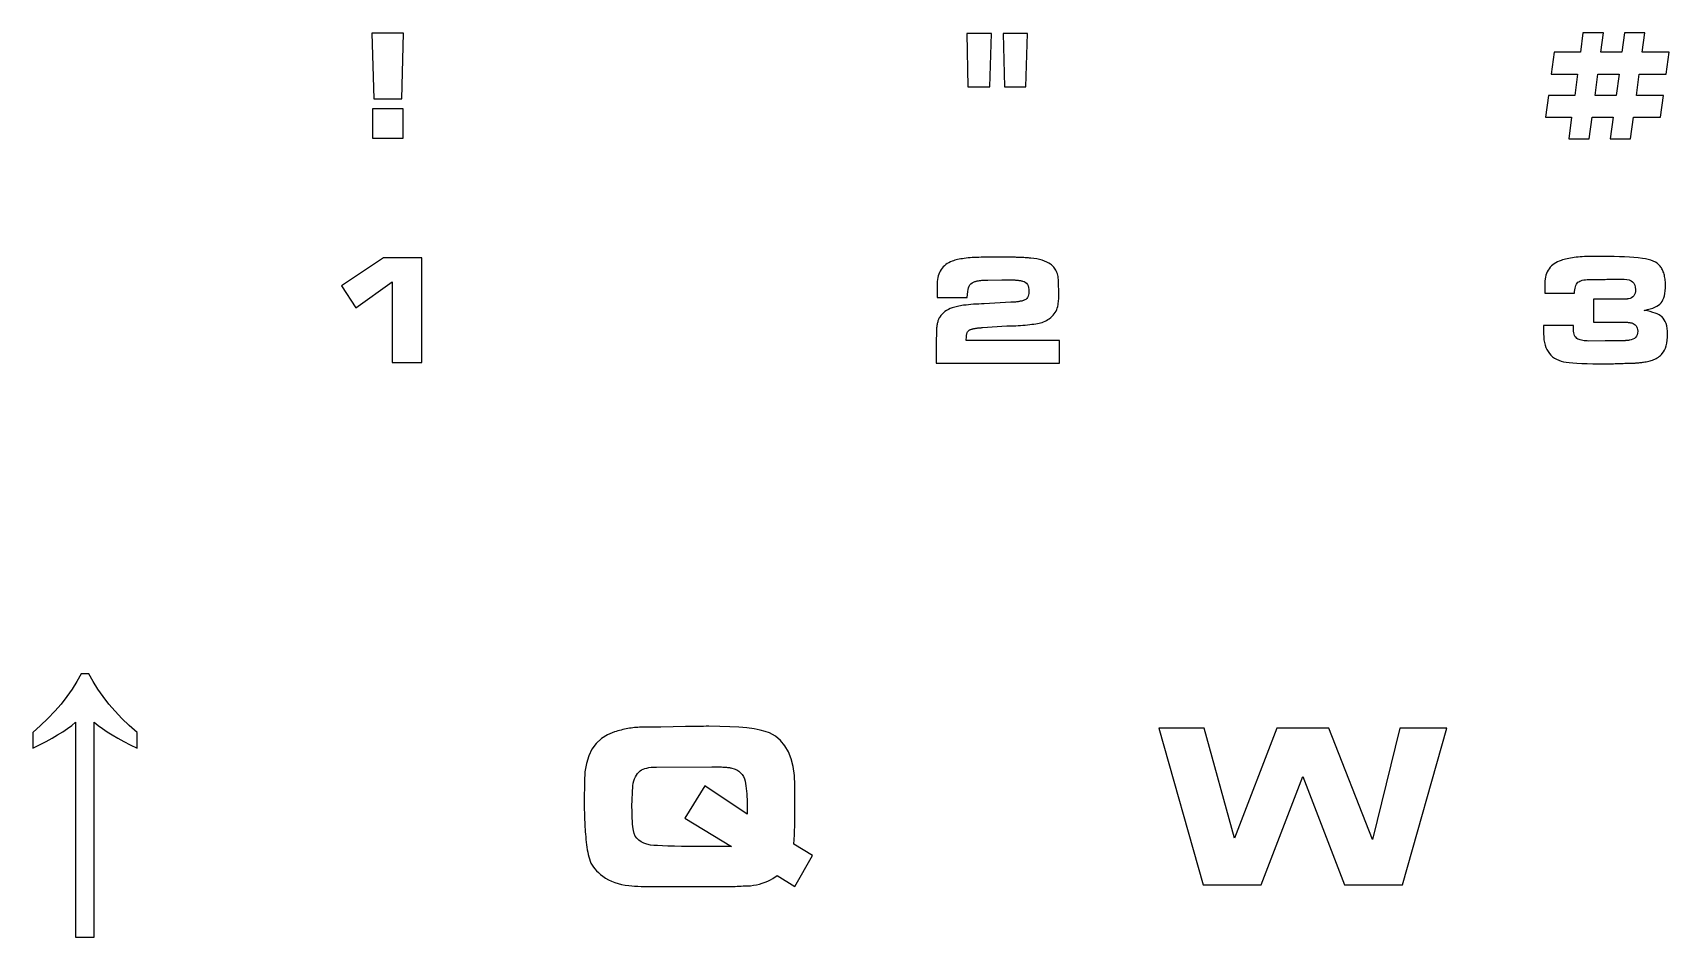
# Model space of a CAD drawing. Header units: metres. Extents: x -11 to 249, y -82 to 6.
# Drawn here: x -11 to 40, y -22.5 to 5.7 of the extents above; entities that cross this region are included whole.
import ezdxf

# ---------------------------------------------------------------- set-up
doc = ezdxf.new("R2010")
doc.units = ezdxf.units.M

msp = doc.modelspace()

# ---------------------------------------------------------------- linework, layer by layer
for p, q in [((-0.4679, 5.67418), (-0.41093, 3.63387)), ((0.51677, 5.67418), (-0.4679, 5.67418)), ((0.45981, 3.63387), (0.51677, 5.67418)), ((18.0804, 5.66762), (18.1157, 4.00874)), ((18.8454, 5.66762), (18.0804, 5.66762)), ((18.7965, 4.00874), (18.8454, 5.66762)), ((19.2088, 5.66762), (19.2522, 4.00874)), ((19.9738, 5.66762), (19.2088, 5.66762)), ((19.9196, 4.00874), (19.9738, 5.66762)), ((37.2903, 5.69167), (37.2144, 5.0824)), ((37.9305, 5.69167), (37.2903, 5.69167)), ((37.8519, 5.0824), (37.9305, 5.69167)), ((38.587, 5.69179), (38.5083, 5.0824)), ((39.219, 5.69164), (38.587, 5.69179)), ((39.1404, 5.0824), (39.219, 5.69164)), ((36.3952, 5.0824), (36.3029, 4.39886)), ((37.2144, 5.0824), (36.3952, 5.0824)), ((38.5083, 5.0824), (37.8519, 5.0824)), ((39.984, 5.0824), (39.1404, 5.0824)), ((39.8918, 4.39886), (39.984, 5.0824)), ((36.3029, 4.39886), (37.1221, 4.39886)), ((37.1221, 4.39886), (37.0353, 3.7384)), ((37.6728, 3.7384), (37.7596, 4.39879)), ((37.7596, 4.39879), (38.4188, 4.39886)), ((38.4188, 4.39886), (38.3293, 3.7384)), ((38.9613, 3.7384), (39.0481, 4.39876)), ((39.0481, 4.39876), (39.8918, 4.39886)), ((-0.41093, 3.63387), (0.45981, 3.63387)), ((18.1157, 4.00874), (18.7965, 4.00874)), ((19.2522, 4.00874), (19.9196, 4.00874)), ((36.2161, 3.7384), (36.1239, 3.05489)), ((37.0353, 3.7384), (36.2161, 3.7384)), ((38.3293, 3.7384), (37.6728, 3.7384)), ((39.805, 3.7384), (38.9613, 3.7384)), ((39.71, 3.05489), (39.805, 3.7384)), ((0.50592, 3.31387), (-0.44894, 3.31387)), ((-0.44894, 3.31387), (-0.44894, 2.40251)), ((0.50592, 2.40251), (0.50592, 3.31387)), ((36.1239, 3.05489), (36.9404, 3.05496)), ((36.9404, 3.05496), (36.8482, 2.38161)), ((37.4884, 2.38161), (37.5806, 3.05484)), ((37.5806, 3.05484), (38.237, 3.05489)), ((38.237, 3.05489), (38.1448, 2.38161)), ((38.7769, 2.38161), (38.8664, 3.05473)), ((38.8664, 3.05473), (39.71, 3.05489)), ((-0.44894, 2.40251), (0.50592, 2.40251)), ((36.8482, 2.38161), (37.4884, 2.38161)), ((38.1448, 2.38161), (38.7769, 2.38161)), ((-0.10486, -1.32582), (-1.4151, -2.19943)), ((1.09142, -1.32582), (-0.10486, -1.32582)), ((1.09142, -4.59749), (1.09142, -1.32582)), ((17.4706, -1.50992), (17.4251, -1.54169)), ((17.5195, -1.48082), (17.4706, -1.50992)), ((17.5719, -1.45441), (17.5195, -1.48082)), ((17.6279, -1.43066), (17.5719, -1.45441)), ((17.6639, -1.41867), (17.6279, -1.43066)), ((17.703, -1.40715), (17.6639, -1.41867)), ((17.745, -1.3961), (17.703, -1.40715)), ((17.7899, -1.38551), (17.745, -1.3961)), ((17.8379, -1.37538), (17.7899, -1.38551)), ((17.8888, -1.36572), (17.8379, -1.37538)), ((17.9427, -1.35654), (17.8888, -1.36572)), ((17.9995, -1.34782), (17.9427, -1.35654)), ((18.0587, -1.33986), (17.9995, -1.34782)), ((18.1199, -1.33296), (18.0587, -1.33986)), ((18.1829, -1.32712), (18.1199, -1.33296)), ((18.2477, -1.32234), (18.1829, -1.32712)), ((18.3144, -1.31863), (18.2477, -1.32234)), ((18.383, -1.31598), (18.3144, -1.31863)), ((18.4535, -1.31439), (18.383, -1.31598)), ((18.5258, -1.31386), (18.4535, -1.31439)), ((18.9869, -1.30618), (18.5258, -1.31386)), ((19.5186, -1.31386), (18.9869, -1.30618)), ((19.5568, -1.31396), (19.5186, -1.31386)), ((19.594, -1.31429), (19.5568, -1.31396)), ((19.6304, -1.31482), (19.594, -1.31429)), ((19.6657, -1.31555), (19.6304, -1.31482)), ((19.7002, -1.31651), (19.6657, -1.31555)), ((19.7337, -1.31769), (19.7002, -1.31651)), ((19.7663, -1.31906), (19.7337, -1.31769)), ((19.798, -1.32066), (19.7663, -1.31906)), ((19.8297, -1.32245), (19.798, -1.32066)), ((19.8623, -1.32446), (19.8297, -1.32245)), ((19.8958, -1.32669), (19.8623, -1.32446)), ((19.9302, -1.32912), (19.8958, -1.32669)), ((19.9656, -1.33176), (19.9302, -1.32912)), ((20.002, -1.33463), (19.9656, -1.33176)), ((20.0392, -1.33769), (20.002, -1.33463)), ((20.0774, -1.34097), (20.0392, -1.33769)), ((20.1731, -1.35167), (20.0774, -1.34097)), ((20.2634, -1.36607), (20.1731, -1.35167)), ((20.3484, -1.38422), (20.2634, -1.36607)), ((20.428, -1.40608), (20.3484, -1.38422)), ((20.5023, -1.43169), (20.428, -1.40608)), ((20.5713, -1.46101), (20.5023, -1.43169)), ((20.6349, -1.49408), (20.5713, -1.46101)), ((20.6932, -1.53085), (20.6349, -1.49408)), ((20.7215, -1.55156), (20.6932, -1.53085)), ((36.3966, -1.51367), (36.3513, -1.54752)), ((36.4455, -1.48297), (36.3966, -1.51367)), ((36.4981, -1.45541), (36.4455, -1.48297)), ((36.5544, -1.43098), (36.4981, -1.45541)), ((36.6143, -1.40971), (36.5544, -1.43098)), ((36.6581, -1.39583), (36.6143, -1.40971)), ((36.7039, -1.38272), (36.6581, -1.39583)), ((36.7518, -1.37036), (36.7039, -1.38272)), ((36.8018, -1.35878), (36.7518, -1.37036)), ((36.8539, -1.34796), (36.8018, -1.35878)), ((36.908, -1.33789), (36.8539, -1.34796)), ((36.9642, -1.3286), (36.908, -1.33789)), ((37.0225, -1.32007), (36.9642, -1.3286)), ((37.0827, -1.31242), (37.0225, -1.32007)), ((37.1443, -1.30579), (37.0827, -1.31242)), ((37.2076, -1.30017), (37.1443, -1.30579)), ((37.2724, -1.29559), (37.2076, -1.30017)), ((37.3388, -1.29202), (37.2724, -1.29559)), ((37.4068, -1.28947), (37.3388, -1.29202)), ((37.4763, -1.28793), (37.4068, -1.28947)), ((37.5475, -1.28743), (37.4763, -1.28793)), ((37.9137, -1.28743), (37.5475, -1.28743)), ((38.0931, -1.28836), (37.9137, -1.28743)), ((38.2654, -1.29115), (38.0931, -1.28836)), ((38.4305, -1.29582), (38.2654, -1.29115)), ((38.5884, -1.30235), (38.4305, -1.29582)), ((38.7391, -1.31075), (38.5884, -1.30235)), ((38.8826, -1.321), (38.7391, -1.31075)), ((39.0188, -1.33311), (38.8826, -1.321)), ((39.1479, -1.34711), (39.0188, -1.33311)), ((39.2432, -1.36041), (39.1479, -1.34711)), ((39.331, -1.37862), (39.2432, -1.36041)), ((39.4114, -1.40176), (39.331, -1.37862)), ((39.4843, -1.42981), (39.4114, -1.40176)), ((39.5497, -1.46278), (39.4843, -1.42981)), ((39.6077, -1.50066), (39.5497, -1.46278)), ((39.6582, -1.54347), (39.6077, -1.50066)), ((17.166, -2.00636), (17.1604, -2.06752)), ((17.1754, -1.94788), (17.166, -2.00636)), ((17.1884, -1.89206), (17.1754, -1.94788)), ((17.2052, -1.83891), (17.1884, -1.89206)), ((17.2257, -1.78844), (17.2052, -1.83891)), ((17.25, -1.74063), (17.2257, -1.78844)), ((17.2779, -1.6955), (17.25, -1.74063)), ((17.3095, -1.65303), (17.2779, -1.6955)), ((17.3446, -1.61325), (17.3095, -1.65303)), ((17.3831, -1.57613), (17.3446, -1.61325)), ((17.4251, -1.54169), (17.3831, -1.57613)), ((18.4492, -2.04248), (18.4715, -2.03926)), ((18.4715, -2.03926), (18.4945, -2.03638)), ((18.4945, -2.03638), (18.5188, -2.03384)), ((18.5188, -2.03384), (18.545, -2.03163)), ((18.545, -2.03163), (18.5729, -2.02977)), ((18.5729, -2.02977), (18.6027, -2.02824)), ((18.6027, -2.02824), (18.6343, -2.02707)), ((18.6343, -2.02707), (18.6677, -2.02621)), ((18.6677, -2.02621), (18.703, -2.02571)), ((18.703, -2.02571), (18.7401, -2.02554)), ((18.7401, -2.02554), (19.1768, -2.0153)), ((19.1768, -2.0153), (19.3938, -2.0153)), ((19.3938, -2.0153), (19.4253, -2.01544)), ((19.4253, -2.01544), (19.4562, -2.0159)), ((19.4562, -2.0159), (19.4864, -2.01663)), ((19.4864, -2.01663), (19.5159, -2.01768)), ((19.5159, -2.01768), (19.5447, -2.01901)), ((19.5447, -2.01901), (19.5728, -2.02065)), ((19.5728, -2.02065), (19.6003, -2.02258)), ((19.6003, -2.02258), (19.6271, -2.02481)), ((19.6271, -2.02481), (19.6532, -2.02734)), ((19.6532, -2.02734), (19.6786, -2.03017)), ((19.6786, -2.03017), (19.7034, -2.03329)), ((19.7034, -2.03329), (19.7274, -2.03671)), ((19.7274, -2.03671), (19.7509, -2.04044)), ((19.7509, -2.04044), (19.7736, -2.04445)), ((20.7483, -1.57436), (20.7215, -1.55156)), ((20.7734, -1.59921), (20.7483, -1.57436)), ((20.7969, -1.62614), (20.7734, -1.59921)), ((20.8188, -1.65517), (20.7969, -1.62614)), ((20.8392, -1.68625), (20.8188, -1.65517)), ((20.8578, -1.71942), (20.8392, -1.68625)), ((20.8749, -1.75465), (20.8578, -1.71942)), ((20.8902, -1.79193), (20.8749, -1.75465)), ((20.9034, -1.83119), (20.8902, -1.79193)), ((20.9146, -1.87244), (20.9034, -1.83119)), ((20.9238, -1.9157), (20.9146, -1.87244)), ((20.9309, -1.96092), (20.9238, -1.9157)), ((20.936, -2.00816), (20.9309, -1.96092)), ((20.939, -2.05739), (20.936, -2.00816)), ((36.1151, -1.98895), (36.109, -2.05257)), ((36.1253, -1.92822), (36.1151, -1.98895)), ((36.1396, -1.87038), (36.1253, -1.92822)), ((36.1579, -1.81543), (36.1396, -1.87038)), ((36.1803, -1.76337), (36.1579, -1.81543)), ((36.2067, -1.71419), (36.1803, -1.76337)), ((36.2372, -1.66791), (36.2067, -1.71419)), ((36.2716, -1.62463), (36.2372, -1.66791)), ((36.3096, -1.5845), (36.2716, -1.62463)), ((36.3513, -1.54752), (36.3096, -1.5845)), ((37.2303, -2.04233), (37.2715, -2.03046)), ((37.2715, -2.03046), (37.3178, -2.02122)), ((37.3178, -2.02122), (37.3693, -2.01462)), ((37.3693, -2.01462), (37.4259, -2.01067)), ((37.4259, -2.01067), (37.4878, -2.00935)), ((37.4878, -2.00935), (37.5064, -2.00926)), ((37.5064, -2.00926), (37.5312, -2.00903)), ((37.5312, -2.00903), (37.562, -2.00862)), ((37.562, -2.00862), (37.599, -2.00807)), ((37.599, -2.00807), (37.642, -2.00735)), ((37.642, -2.00735), (37.7465, -2.00543)), ((37.7465, -2.00543), (37.8707, -2.00302)), ((37.8707, -2.00302), (37.9304, -2.00198)), ((37.9304, -2.00198), (37.987, -2.00111)), ((37.987, -2.00111), (38.0405, -2.00038)), ((38.0405, -2.00038), (38.0908, -1.99983)), ((38.0908, -1.99983), (38.138, -1.99942)), ((38.138, -1.99942), (38.182, -1.99919)), ((38.182, -1.99919), (38.2229, -1.99911)), ((38.2229, -1.99911), (38.5755, -1.99911)), ((38.5755, -1.99911), (38.6588, -2.00407)), ((38.6588, -2.00407), (38.731, -2.01897)), ((38.731, -2.01897), (38.7921, -2.04381)), ((39.7013, -1.59119), (39.6582, -1.54347)), ((39.7204, -1.61635), (39.7013, -1.59119)), ((39.7384, -1.64304), (39.7204, -1.61635)), ((39.7552, -1.67126), (39.7384, -1.64304)), ((39.7708, -1.701), (39.7552, -1.67126)), ((39.7854, -1.73228), (39.7708, -1.701)), ((39.7987, -1.76508), (39.7854, -1.73228)), ((39.8109, -1.79941), (39.7987, -1.76508)), ((39.822, -1.83527), (39.8109, -1.79941)), ((39.8319, -1.8726), (39.822, -1.83527)), ((39.8404, -1.91138), (39.8319, -1.8726)), ((39.8477, -1.95158), (39.8404, -1.91138)), ((39.8536, -1.99324), (39.8477, -1.95158)), ((39.8582, -2.03633), (39.8536, -1.99324)), ((39.8615, -2.08087), (39.8582, -2.03633)), ((-1.4151, -2.19943), (-0.97566, -2.8885)), ((-0.97566, -2.8885), (0.15825, -2.07335)), ((0.15825, -2.07335), (0.15825, -4.59749)), ((17.1586, -2.13133), (17.1559, -2.56805)), ((17.1604, -2.06752), (17.1586, -2.13133)), ((18.089, -2.56805), (18.1107, -2.38091)), ((18.1107, -2.38091), (18.1201, -2.32024)), ((18.1201, -2.32024), (18.1346, -2.26578)), ((18.1346, -2.26578), (18.1543, -2.2175)), ((18.1543, -2.2175), (18.1792, -2.17542)), ((18.1792, -2.17542), (18.2093, -2.13951)), ((18.2093, -2.13951), (18.2445, -2.1098)), ((18.2445, -2.1098), (18.2849, -2.08627)), ((18.2849, -2.08627), (18.3304, -2.06894)), ((18.3304, -2.06894), (18.3484, -2.06367)), ((18.3484, -2.06367), (18.3671, -2.05876)), ((18.3671, -2.05876), (18.3866, -2.05418)), ((18.3866, -2.05418), (18.4067, -2.04994)), ((18.4067, -2.04994), (18.4276, -2.04604)), ((18.4276, -2.04604), (18.4492, -2.04248)), ((19.7736, -2.04445), (19.7956, -2.04877)), ((19.7956, -2.04877), (19.817, -2.05338)), ((19.817, -2.05338), (19.864, -2.06873)), ((19.864, -2.06873), (19.9048, -2.09163)), ((19.9048, -2.09163), (19.9393, -2.12209)), ((19.9393, -2.12209), (19.9675, -2.16011)), ((19.9675, -2.16011), (19.9895, -2.2057)), ((19.9944, -2.53062), (19.9763, -2.56734)), ((19.9895, -2.2057), (20.0052, -2.25887)), ((20.0074, -2.48848), (19.9944, -2.53062)), ((20.0052, -2.25887), (20.0146, -2.31958)), ((20.0151, -2.44089), (20.0074, -2.48848)), ((20.0146, -2.31958), (20.0177, -2.38786)), ((20.0177, -2.38786), (20.0151, -2.44089)), ((20.94, -2.10861), (20.939, -2.05739)), ((20.9509, -2.42598), (20.94, -2.10861)), ((20.9474, -2.57118), (20.9493, -2.52397)), ((20.9493, -2.52397), (20.9505, -2.47557)), ((20.9505, -2.47557), (20.9509, -2.42598)), ((36.107, -2.11906), (36.0989, -2.43431)), ((36.0989, -2.43431), (37.032, -2.43431)), ((36.109, -2.05257), (36.107, -2.11906)), ((37.032, -2.43431), (37.0337, -2.37654)), ((37.0337, -2.37654), (37.0387, -2.32314)), ((37.0387, -2.32314), (37.0469, -2.27405)), ((37.0469, -2.27405), (37.0585, -2.22932)), ((37.0585, -2.22932), (37.0734, -2.18892)), ((37.0734, -2.18892), (37.0916, -2.15286)), ((37.0916, -2.15286), (37.1131, -2.12115)), ((37.1131, -2.12115), (37.1378, -2.09378)), ((37.1378, -2.09378), (37.1635, -2.07399)), ((37.1635, -2.07399), (37.1943, -2.05684)), ((37.1943, -2.05684), (37.2303, -2.04233)), ((38.7921, -2.04381), (38.8421, -2.07857)), ((38.8451, -2.5489), (38.8073, -2.57518)), ((38.8421, -2.07857), (38.8809, -2.12326)), ((38.876, -2.51593), (38.8451, -2.5489)), ((38.9, -2.47624), (38.876, -2.51593)), ((38.8809, -2.12326), (38.9087, -2.17789)), ((38.9172, -2.42986), (38.9, -2.47624)), ((38.9087, -2.17789), (38.9254, -2.24245)), ((38.9275, -2.37675), (38.9172, -2.42986)), ((38.9254, -2.24245), (38.9309, -2.31694)), ((38.9309, -2.31694), (38.9275, -2.37675)), ((39.8111, -2.58041), (39.8302, -2.51393)), ((39.8302, -2.51393), (39.845, -2.44008)), ((39.845, -2.44008), (39.8556, -2.35884)), ((39.8556, -2.35884), (39.862, -2.27025)), ((39.8634, -2.12685), (39.8615, -2.08087)), ((39.862, -2.27025), (39.8641, -2.17427)), ((39.8641, -2.17427), (39.8634, -2.12685)), ((17.1559, -2.56805), (18.089, -2.56805)), ((17.3509, -3.04195), (17.3079, -3.08484)), ((17.398, -3.00304), (17.3509, -3.04195)), ((17.4492, -2.96811), (17.398, -3.00304)), ((17.5046, -2.93715), (17.4492, -2.96811)), ((17.5641, -2.91017), (17.5046, -2.93715)), ((17.6279, -2.88718), (17.5641, -2.91017)), ((17.6648, -2.87592), (17.6279, -2.88718)), ((17.7038, -2.86516), (17.6648, -2.87592)), ((17.7448, -2.8549), (17.7038, -2.86516)), ((17.7879, -2.84517), (17.7448, -2.8549)), ((17.833, -2.83594), (17.7879, -2.84517)), ((17.8802, -2.82721), (17.833, -2.83594)), ((17.9293, -2.819), (17.8802, -2.82721)), ((17.9805, -2.81129), (17.9293, -2.819)), ((18.0553, -2.80113), (17.9805, -2.81129)), ((18.1318, -2.79233), (18.0553, -2.80113)), ((18.2099, -2.78488), (18.1318, -2.79233)), ((18.2898, -2.77878), (18.2099, -2.78488)), ((18.3713, -2.77403), (18.2898, -2.77878)), ((18.4546, -2.77065), (18.3713, -2.77403)), ((18.5395, -2.76862), (18.4546, -2.77065)), ((18.6261, -2.76794), (18.5395, -2.76862)), ((19.4508, -2.71417), (18.6261, -2.76794)), ((19.4828, -2.71394), (19.4508, -2.71417)), ((19.5137, -2.71324), (19.4828, -2.71394)), ((19.5437, -2.71207), (19.5137, -2.71324)), ((19.5725, -2.71043), (19.5437, -2.71207)), ((19.6003, -2.70833), (19.5725, -2.71043)), ((19.627, -2.70576), (19.6003, -2.70833)), ((19.6527, -2.70273), (19.627, -2.70576)), ((19.6773, -2.69922), (19.6527, -2.70273)), ((19.7011, -2.69533), (19.6773, -2.69922)), ((19.7243, -2.69115), (19.7011, -2.69533)), ((19.747, -2.68666), (19.7243, -2.69115)), ((19.7691, -2.68188), (19.747, -2.68666)), ((19.7907, -2.6768), (19.7691, -2.68188)), ((19.8118, -2.67142), (19.7907, -2.6768)), ((19.8323, -2.66576), (19.8118, -2.67142)), ((19.8522, -2.65977), (19.8323, -2.66576)), ((19.891, -2.64482), (19.8522, -2.65977)), ((19.9246, -2.62444), (19.891, -2.64482)), ((19.9531, -2.5986), (19.9246, -2.62444)), ((19.9763, -2.56734), (19.9531, -2.5986)), ((20.8067, -3.08115), (20.8365, -3.03835)), ((20.8365, -3.03835), (20.8624, -2.99324)), ((20.8624, -2.99324), (20.8843, -2.9458)), ((20.8843, -2.9458), (20.9023, -2.89601)), ((20.9023, -2.89601), (20.9164, -2.8439)), ((20.9164, -2.8439), (20.9265, -2.78946)), ((20.9265, -2.78946), (20.9322, -2.74817)), ((20.9322, -2.74817), (20.9371, -2.7057)), ((20.9371, -2.7057), (20.9413, -2.66205)), ((20.9413, -2.66205), (20.9448, -2.6172)), ((20.9448, -2.6172), (20.9474, -2.57118)), ((38.5511, -2.62119), (37.6207, -2.62119)), ((37.6207, -2.62119), (37.6207, -3.33286)), ((38.5792, -2.62097), (38.5511, -2.62119)), ((38.6049, -2.62033), (38.5792, -2.62097)), ((38.6283, -2.61928), (38.6049, -2.62033)), ((38.6495, -2.61778), (38.6283, -2.61928)), ((38.6684, -2.61588), (38.6495, -2.61778)), ((38.6849, -2.61354), (38.6684, -2.61588)), ((38.6992, -2.61078), (38.6849, -2.61354)), ((38.7112, -2.60759), (38.6992, -2.61078)), ((38.7627, -2.59473), (38.7112, -2.60759)), ((38.8073, -2.57518), (38.7627, -2.59473)), ((39.2049, -2.96887), (39.3015, -2.94624)), ((39.3024, -2.98795), (39.2049, -2.96887)), ((39.3015, -2.94624), (39.3892, -2.92174)), ((39.3915, -3.00853), (39.3024, -2.98795)), ((39.3892, -2.92174), (39.468, -2.89539)), ((39.4723, -3.03065), (39.3915, -3.00853)), ((39.468, -2.89539), (39.5379, -2.86716)), ((39.5446, -3.05431), (39.4723, -3.03065)), ((39.5379, -2.86716), (39.5989, -2.83707)), ((39.6086, -3.07948), (39.5446, -3.05431)), ((39.5989, -2.83707), (39.651, -2.80511)), ((39.651, -2.80511), (39.6941, -2.7713)), ((39.6941, -2.7713), (39.7284, -2.73563)), ((39.7284, -2.73563), (39.7602, -2.69127)), ((39.7602, -2.69127), (39.7878, -2.63953)), ((39.7878, -2.63953), (39.8111, -2.58041)), ((17.1351, -3.54871), (17.1331, -3.58679)), ((17.1379, -3.51218), (17.1351, -3.54871)), ((17.1415, -3.47722), (17.1379, -3.51218)), ((17.1459, -3.44383), (17.1415, -3.47722)), ((17.1512, -3.41202), (17.1459, -3.44383)), ((17.1572, -3.38176), (17.1512, -3.41202)), ((17.1641, -3.35286), (17.1572, -3.38176)), ((17.1717, -3.3251), (17.1641, -3.35286)), ((17.1802, -3.29849), (17.1717, -3.3251)), ((17.1894, -3.27303), (17.1802, -3.29849)), ((17.1995, -3.24869), (17.1894, -3.27303)), ((17.2104, -3.22551), (17.1995, -3.24869)), ((17.222, -3.20346), (17.2104, -3.22551)), ((17.2345, -3.18256), (17.222, -3.20346)), ((17.2691, -3.13171), (17.2345, -3.18256)), ((17.3079, -3.08484), (17.2691, -3.13171)), ((18.1711, -3.57729), (18.1875, -3.5688)), ((18.1875, -3.5688), (18.2051, -3.5616)), ((18.2051, -3.5616), (18.2238, -3.55565)), ((18.2238, -3.55565), (18.2436, -3.55096)), ((18.2436, -3.55096), (18.2621, -3.54634)), ((18.2621, -3.54634), (18.2808, -3.54193)), ((18.2808, -3.54193), (18.2999, -3.53773)), ((18.2999, -3.53773), (18.3192, -3.53374)), ((18.3192, -3.53374), (18.3389, -3.52997)), ((18.3389, -3.52997), (18.3588, -3.52641)), ((18.3588, -3.52641), (18.379, -3.52306)), ((18.379, -3.52306), (18.3996, -3.51993)), ((18.3996, -3.51993), (18.4204, -3.51707)), ((18.4204, -3.51707), (18.4414, -3.5146)), ((18.4414, -3.5146), (18.4626, -3.51251)), ((18.4626, -3.51251), (18.484, -3.5108)), ((18.484, -3.5108), (18.5057, -3.50948)), ((18.5057, -3.50948), (18.5275, -3.50853)), ((18.5275, -3.50853), (18.5496, -3.50795)), ((18.5496, -3.50795), (18.5719, -3.50777)), ((18.5719, -3.50777), (19.3287, -3.45399)), ((19.3287, -3.45399), (19.3958, -3.45355)), ((19.3958, -3.45355), (19.4641, -3.45222)), ((19.4641, -3.45222), (19.5338, -3.45)), ((19.5338, -3.45), (19.6047, -3.44688)), ((19.6047, -3.44688), (19.6769, -3.44287)), ((19.6769, -3.44287), (19.7503, -3.43799)), ((19.7503, -3.43799), (19.825, -3.43219)), ((19.825, -3.43219), (19.901, -3.42552)), ((19.901, -3.42552), (19.9755, -3.41821)), ((19.9755, -3.41821), (20.0457, -3.41052)), ((20.0457, -3.41052), (20.1115, -3.40245)), ((20.1115, -3.40245), (20.173, -3.394)), ((20.173, -3.394), (20.2302, -3.38516)), ((20.2302, -3.38516), (20.2831, -3.37595)), ((20.2831, -3.37595), (20.3316, -3.36635)), ((20.3316, -3.36635), (20.3758, -3.35637)), ((20.3758, -3.35637), (20.4253, -3.34261)), ((20.4253, -3.34261), (20.4735, -3.32576)), ((20.4735, -3.32576), (20.5204, -3.30582)), ((20.5204, -3.30582), (20.566, -3.28278)), ((20.566, -3.28278), (20.6103, -3.25665)), ((20.6103, -3.25665), (20.6532, -3.22743)), ((20.6532, -3.22743), (20.6949, -3.19513)), ((20.6949, -3.19513), (20.7352, -3.15973)), ((20.7352, -3.15973), (20.7729, -3.1216)), ((20.7729, -3.1216), (20.8067, -3.08115)), ((36.0636, -3.44293), (36.0663, -3.70381)), ((36.9968, -3.44293), (36.0636, -3.44293)), ((36.9995, -3.56801), (36.9968, -3.44293)), ((37.0016, -3.62201), (36.9995, -3.56801)), ((37.6207, -3.33286), (38.4914, -3.33286)), ((38.4914, -3.33286), (38.5175, -3.33298)), ((38.5175, -3.33298), (38.543, -3.33336)), ((38.543, -3.33336), (38.5677, -3.334)), ((38.5677, -3.334), (38.5918, -3.3349)), ((38.5918, -3.3349), (38.6152, -3.33604)), ((38.6152, -3.33604), (38.6379, -3.33745)), ((38.6379, -3.33745), (38.66, -3.3391)), ((38.66, -3.3391), (38.6813, -3.34102)), ((38.6813, -3.34102), (38.7018, -3.34308)), ((38.7018, -3.34308), (38.721, -3.34525)), ((38.721, -3.34525), (38.7391, -3.34749)), ((38.7391, -3.34749), (38.7559, -3.34982)), ((38.7559, -3.34982), (38.7716, -3.35223)), ((38.7716, -3.35223), (38.7861, -3.35475)), ((38.7861, -3.35475), (38.7994, -3.35733)), ((38.7994, -3.35733), (38.8116, -3.36002)), ((38.8116, -3.36002), (38.8554, -3.37653)), ((38.8554, -3.37653), (38.8934, -3.39752)), ((38.8934, -3.39752), (38.9256, -3.42302)), ((38.9256, -3.42302), (38.9519, -3.45302)), ((38.9519, -3.45302), (38.9724, -3.48752)), ((38.9724, -3.48752), (38.987, -3.5265)), ((38.987, -3.5265), (38.9958, -3.56999)), ((38.9958, -3.56999), (38.9987, -3.61797)), ((39.6642, -3.10619), (39.6086, -3.07948)), ((39.7113, -3.13441), (39.6642, -3.10619)), ((39.7501, -3.16417), (39.7113, -3.13441)), ((39.7927, -3.2088), (39.7501, -3.16417)), ((39.8296, -3.25995), (39.7927, -3.2088)), ((39.8609, -3.31763), (39.8296, -3.25995)), ((39.8864, -3.38184), (39.8609, -3.31763)), ((39.9063, -3.45258), (39.8864, -3.38184)), ((39.9205, -3.52985), (39.9063, -3.45258)), ((39.929, -3.61365), (39.9205, -3.52985)), ((17.1261, -4.01831), (17.126, -4.03357)), ((17.126, -4.03357), (17.126, -4.61624)), ((17.1262, -4.00104), (17.1261, -4.01831)), ((17.1264, -3.98172), (17.1262, -4.00104)), ((17.1267, -3.96039), (17.1264, -3.98172)), ((17.1275, -3.91159), (17.1267, -3.96039)), ((17.1294, -3.82509), (17.1275, -3.91159)), ((17.1304, -3.77121), (17.1294, -3.82509)), ((17.1308, -3.74695), (17.1304, -3.77121)), ((17.1311, -3.72447), (17.1308, -3.74695)), ((17.1313, -3.70377), (17.1311, -3.72447)), ((17.1314, -3.68483), (17.1313, -3.70377)), ((17.1315, -3.66768), (17.1314, -3.68483)), ((17.1319, -3.62645), (17.1315, -3.66768)), ((17.1331, -3.58679), (17.1319, -3.62645)), ((18.0592, -3.90456), (18.07, -3.7804)), ((20.9725, -3.90456), (18.0592, -3.90456)), ((18.07, -3.7804), (18.0707, -3.7561)), ((18.0707, -3.7561), (18.0729, -3.73317)), ((18.0729, -3.73317), (18.0765, -3.71156)), ((18.0765, -3.71156), (18.0815, -3.69133)), ((18.0815, -3.69133), (18.088, -3.67242)), ((18.088, -3.67242), (18.0959, -3.65488)), ((18.0959, -3.65488), (18.1053, -3.63869)), ((18.1053, -3.63869), (18.1161, -3.62384)), ((18.1161, -3.62384), (18.1282, -3.61031)), ((18.1282, -3.61031), (18.1414, -3.59804)), ((18.1414, -3.59804), (18.1557, -3.58702)), ((18.1557, -3.58702), (18.1711, -3.57729)), ((20.9725, -4.61624), (20.9725, -3.90456)), ((36.0663, -3.70381), (36.0692, -3.79836)), ((36.0692, -3.79836), (36.0776, -3.88766)), ((36.0776, -3.88766), (36.0917, -3.97176)), ((36.0917, -3.97176), (36.1114, -4.05063)), ((36.1114, -4.05063), (36.1368, -4.12428)), ((37.0081, -3.67116), (37.0016, -3.62201)), ((37.019, -3.71547), (37.0081, -3.67116)), ((37.0341, -3.75494), (37.019, -3.71547)), ((37.0535, -3.78957), (37.0341, -3.75494)), ((37.0773, -3.81935), (37.0535, -3.78957)), ((37.1054, -3.84428), (37.0773, -3.81935)), ((37.1378, -3.86438), (37.1054, -3.84428)), ((37.171, -3.8784), (37.1378, -3.86438)), ((37.2068, -3.89055), (37.171, -3.8784)), ((37.2453, -3.90083), (37.2068, -3.89055)), ((37.2864, -3.90926), (37.2453, -3.90083)), ((37.3301, -3.9158), (37.2864, -3.90926)), ((37.3764, -3.92047), (37.3301, -3.9158)), ((37.4253, -3.92328), (37.3764, -3.92047)), ((37.4769, -3.92421), (37.4253, -3.92328)), ((37.9896, -3.91397), (37.4769, -3.92421)), ((38.5782, -3.91397), (37.9896, -3.91397)), ((38.5916, -3.91393), (38.5782, -3.91397)), ((38.6044, -3.9138), (38.5916, -3.91393)), ((38.6168, -3.91359), (38.6044, -3.9138)), ((38.6288, -3.9133), (38.6168, -3.91359)), ((38.6402, -3.9129), (38.6288, -3.9133)), ((38.6512, -3.91245), (38.6402, -3.9129)), ((38.6618, -3.9119), (38.6512, -3.91245)), ((38.6718, -3.91125), (38.6618, -3.9119)), ((38.6815, -3.91049), (38.6718, -3.91125)), ((38.6907, -3.90956), (38.6815, -3.91049)), ((38.6996, -3.90845), (38.6907, -3.90956)), ((38.7081, -3.90718), (38.6996, -3.90845)), ((38.7162, -3.90575), (38.7081, -3.90718)), ((38.724, -3.90413), (38.7162, -3.90575)), ((38.7313, -3.90236), (38.724, -3.90413)), ((38.7383, -3.90041), (38.7313, -3.90236)), ((38.7993, -3.88768), (38.7383, -3.90041)), ((38.8522, -3.8685), (38.7993, -3.88768)), ((38.897, -3.84286), (38.8522, -3.8685)), ((38.9336, -3.81078), (38.897, -3.84286)), ((38.9621, -3.77225), (38.9336, -3.81078)), ((38.9824, -3.72728), (38.9621, -3.77225)), ((38.9946, -3.67584), (38.9824, -3.72728)), ((38.9987, -3.61797), (38.9946, -3.67584)), ((39.8672, -4.14328), (39.8905, -4.07085)), ((39.8905, -4.07085), (39.9086, -3.99071)), ((39.9086, -3.99071), (39.9215, -3.90285)), ((39.9215, -3.90285), (39.9293, -3.80727)), ((39.9319, -3.70398), (39.929, -3.61365)), ((39.9293, -3.80727), (39.9319, -3.70398)), ((36.1368, -4.12428), (36.1678, -4.1927)), ((36.1678, -4.1927), (36.2045, -4.25591)), ((36.2045, -4.25591), (36.2467, -4.31389)), ((36.2467, -4.31389), (36.2943, -4.36658)), ((36.2943, -4.36658), (36.347, -4.41391)), ((36.347, -4.41391), (36.4047, -4.4559)), ((36.4047, -4.4559), (36.4675, -4.49254)), ((36.4675, -4.49254), (36.5353, -4.52383)), ((36.5353, -4.52383), (36.6081, -4.54977)), ((36.6081, -4.54977), (36.686, -4.57037)), ((36.686, -4.57037), (36.7689, -4.58562)), ((36.7689, -4.58562), (36.8633, -4.5974)), ((39.1091, -4.59351), (39.1323, -4.59091)), ((39.1323, -4.59091), (39.1552, -4.58826)), ((39.1552, -4.58826), (39.1777, -4.58557)), ((39.1777, -4.58557), (39.2202, -4.57895)), ((39.2202, -4.57895), (39.262, -4.57126)), ((39.262, -4.57126), (39.3033, -4.5625)), ((39.3033, -4.5625), (39.3439, -4.55269)), ((39.3439, -4.55269), (39.3839, -4.54182)), ((39.3839, -4.54182), (39.4234, -4.52989)), ((39.4234, -4.52989), (39.4623, -4.51691)), ((39.4623, -4.51691), (39.5005, -4.50285)), ((39.5005, -4.50285), (39.5379, -4.48715)), ((39.5379, -4.48715), (39.5741, -4.46919)), ((39.5741, -4.46919), (39.6091, -4.44901)), ((39.6091, -4.44901), (39.643, -4.42656)), ((39.643, -4.42656), (39.6756, -4.40186)), ((39.6756, -4.40186), (39.7071, -4.37492)), ((39.7071, -4.37492), (39.7373, -4.34573)), ((39.7373, -4.34573), (39.7664, -4.31429)), ((39.7664, -4.31429), (39.8052, -4.265)), ((39.8052, -4.265), (39.8388, -4.20801)), ((39.8388, -4.20801), (39.8672, -4.14328)), ((0.15825, -4.59749), (1.09142, -4.59749)), ((17.126, -4.61624), (20.9725, -4.61624)), ((36.8633, -4.5974), (36.9757, -4.6076)), ((36.9757, -4.6076), (37.1061, -4.61626)), ((37.1061, -4.61626), (37.2545, -4.62332)), ((37.2545, -4.62332), (37.4208, -4.62881)), ((37.4208, -4.62881), (37.6051, -4.63275)), ((37.6051, -4.63275), (37.8074, -4.6351)), ((37.8074, -4.6351), (38.0276, -4.63589)), ((38.0276, -4.63589), (38.0623, -4.63573)), ((38.0623, -4.63573), (38.1012, -4.63525)), ((38.1012, -4.63525), (38.1443, -4.63445)), ((38.1443, -4.63445), (38.1917, -4.63333)), ((38.1917, -4.63333), (38.2433, -4.6319)), ((38.2433, -4.6319), (38.2992, -4.63013)), ((38.2992, -4.63013), (38.3593, -4.62805)), ((38.3593, -4.62805), (38.4878, -4.62325)), ((38.4878, -4.62325), (38.5474, -4.62117)), ((38.5474, -4.62117), (38.6024, -4.61942)), ((38.6024, -4.61942), (38.6528, -4.61797)), ((38.6528, -4.61797), (38.6987, -4.61685)), ((38.6987, -4.61685), (38.74, -4.61606)), ((38.74, -4.61606), (38.7767, -4.61557)), ((38.7767, -4.61557), (38.8088, -4.61542)), ((38.8088, -4.61542), (38.8288, -4.61526)), ((38.8288, -4.61526), (38.8495, -4.61482)), ((38.8495, -4.61482), (38.8709, -4.61407)), ((38.8709, -4.61407), (38.8929, -4.61304)), ((38.8929, -4.61304), (38.9156, -4.61169)), ((38.9156, -4.61169), (38.939, -4.61006)), ((38.939, -4.61006), (38.9631, -4.60812)), ((38.9631, -4.60812), (38.9879, -4.6059)), ((38.9879, -4.6059), (39.0128, -4.6035)), ((39.0128, -4.6035), (39.0374, -4.60107)), ((39.0374, -4.60107), (39.0616, -4.59859)), ((39.0616, -4.59859), (39.0855, -4.59607)), ((39.0855, -4.59607), (39.1091, -4.59351)), ((-9.82068, -14.7823), (-9.9847, -15.0162)), ((-9.67276, -14.5449), (-9.82068, -14.7823)), ((-9.54095, -14.3042), (-9.67276, -14.5449)), ((-9.29678, -14.3042), (-9.54095, -14.3042)), ((-9.16498, -14.5449), (-9.29678, -14.3042)), ((-9.01706, -14.7823), (-9.16498, -14.5449)), ((-8.85304, -15.0162), (-9.01706, -14.7823)), ((-10.1648, -15.2468), (-10.361, -15.4739)), ((-9.9847, -15.0162), (-10.1648, -15.2468)), ((-8.67293, -15.2468), (-8.85304, -15.0162)), ((-8.4767, -15.4739), (-8.67293, -15.2468)), ((-10.5734, -15.6977), (-10.8018, -15.9181)), ((-10.361, -15.4739), (-10.5734, -15.6977)), ((-9.83072, -15.9135), (-9.71046, -15.8164)), ((-9.71046, -15.8164), (-9.71046, -22.5231)), ((-9.12727, -22.5231), (-9.12727, -15.8164)), ((-9.12727, -15.8164), (-9.00702, -15.9135)), ((-8.26436, -15.6977), (-8.4767, -15.4739)), ((-8.03592, -15.9181), (-8.26436, -15.6977)), ((-10.8018, -15.9181), (-11.0464, -16.1351)), ((-11.0464, -16.1351), (-11.0464, -16.6234)), ((-10.6323, -16.4153), (-10.4453, -16.3128)), ((-10.4453, -16.3128), (-10.2716, -16.2114)), ((-10.2716, -16.2114), (-10.1113, -16.111)), ((-10.1113, -16.111), (-9.96432, -16.0118)), ((-9.96432, -16.0118), (-9.83072, -15.9135)), ((-9.00702, -15.9135), (-8.87341, -16.0118)), ((-8.87341, -16.0118), (-8.72646, -16.111)), ((-8.72646, -16.111), (-8.56615, -16.2114)), ((-8.56615, -16.2114), (-8.39249, -16.3128)), ((-8.39249, -16.3128), (-8.20547, -16.4153)), ((-7.79138, -16.1351), (-8.03592, -15.9181)), ((-7.79138, -16.6234), (-7.79138, -16.1351)), ((6.68469, -16.326), (6.52383, -16.475)), ((6.87479, -16.2065), (6.68469, -16.326)), ((7.09413, -16.1163), (6.87479, -16.2065)), ((7.14693, -16.1004), (7.09413, -16.1163)), ((7.19954, -16.0854), (7.14693, -16.1004)), ((7.25195, -16.0711), (7.19954, -16.0854)), ((7.30418, -16.0577), (7.25195, -16.0711)), ((7.35622, -16.0452), (7.30418, -16.0577)), ((7.40807, -16.0334), (7.35622, -16.0452)), ((7.45972, -16.0225), (7.40807, -16.0334)), ((7.5112, -16.0124), (7.45972, -16.0225)), ((7.56273, -16.0033), (7.5112, -16.0124)), ((7.61458, -15.9955), (7.56273, -16.0033)), ((7.66675, -15.9888), (7.61458, -15.9955)), ((7.71922, -15.9833), (7.66675, -15.9888)), ((7.77203, -15.9791), (7.71922, -15.9833)), ((7.82515, -15.9761), (7.77203, -15.9791)), ((7.87859, -15.9743), (7.82515, -15.9761)), ((7.93233, -15.9736), (7.87859, -15.9743)), ((7.9935, -15.9735), (7.93233, -15.9736)), ((8.05899, -15.9732), (7.9935, -15.9735)), ((8.12881, -15.9726), (8.05899, -15.9732)), ((8.20294, -15.9717), (8.12881, -15.9726)), ((8.2814, -15.9706), (8.20294, -15.9717)), ((8.36418, -15.9693), (8.2814, -15.9706)), ((8.45129, -15.9678), (8.36418, -15.9693)), ((8.54271, -15.966), (8.45129, -15.9678)), ((8.92213, -15.9583), (8.54271, -15.966)), ((9.31174, -15.9506), (8.92213, -15.9583)), ((9.40939, -15.9488), (9.31174, -15.9506)), ((9.50499, -15.9473), (9.40939, -15.9488)), ((9.59859, -15.9459), (9.50499, -15.9473)), ((9.69014, -15.9449), (9.59859, -15.9459)), ((9.77966, -15.944), (9.69014, -15.9449)), ((9.86716, -15.9434), (9.77966, -15.944)), ((9.95261, -15.9431), (9.86716, -15.9434)), ((10.036, -15.9429), (9.95261, -15.9431)), ((10.378, -15.9462), (10.036, -15.9429)), ((10.6899, -15.9559), (10.378, -15.9462)), ((10.9716, -15.9722), (10.6899, -15.9559)), ((11.2232, -15.9949), (10.9716, -15.9722)), ((11.4446, -16.0242), (11.2232, -15.9949)), ((11.6359, -16.0599), (11.4446, -16.0242)), ((11.7971, -16.1021), (11.6359, -16.0599)), ((11.9281, -16.1509), (11.7971, -16.1021)), ((12.1131, -16.2547), (11.9281, -16.1509)), ((12.2735, -16.3869), (12.1131, -16.2547)), ((24.0716, -15.9986), (25.4551, -20.8869)), ((25.4795, -15.9986), (24.0716, -15.9986)), ((26.4316, -19.4315), (25.4795, -15.9986)), ((27.75, -15.9986), (26.4316, -19.4315)), ((29.3735, -15.9986), (27.75, -15.9986)), ((30.7285, -19.4699), (29.3735, -15.9986)), ((31.5871, -15.9986), (30.7285, -19.4699)), ((33.0519, -15.9986), (31.5871, -15.9986)), ((31.6684, -20.8869), (33.0519, -15.9986)), ((-11.0464, -16.6234), (-10.8326, -16.5188)), ((-10.8326, -16.5188), (-10.6323, -16.4153)), ((-8.20547, -16.4153), (-8.0051, -16.5188)), ((-8.0051, -16.5188), (-7.79138, -16.6234)), ((6.39223, -16.6534), (6.28986, -16.8612)), ((6.52383, -16.475), (6.39223, -16.6534)), ((12.4091, -16.5473), (12.2735, -16.3869)), ((12.5202, -16.736), (12.4091, -16.5473)), ((12.6065, -16.9529), (12.5202, -16.736)), ((6.21675, -17.0984), (6.17288, -17.3651)), ((6.28986, -16.8612), (6.21675, -17.0984)), ((7.85602, -17.3719), (7.89975, -17.3325)), ((7.89975, -17.3325), (7.94064, -17.3047)), ((7.94064, -17.3047), (7.98802, -17.2806)), ((7.98802, -17.2806), (8.04189, -17.2603)), ((8.04189, -17.2603), (8.10222, -17.2436)), ((8.10222, -17.2436), (8.16905, -17.2306)), ((8.16905, -17.2306), (8.24236, -17.2214)), ((8.24236, -17.2214), (8.32216, -17.2158)), ((8.32216, -17.2158), (8.40843, -17.214)), ((8.40843, -17.214), (10.1255, -17.2025)), ((10.1255, -17.2025), (10.1841, -17.2026)), ((10.1841, -17.2026), (10.24, -17.2032)), ((10.24, -17.2032), (10.293, -17.2042)), ((10.293, -17.2042), (10.3432, -17.2055)), ((10.3432, -17.2055), (10.3907, -17.2072)), ((10.3907, -17.2072), (10.4353, -17.2093)), ((10.4353, -17.2093), (10.4771, -17.2118)), ((10.4771, -17.2118), (10.5162, -17.2147)), ((10.5162, -17.2147), (10.5527, -17.2178)), ((10.5527, -17.2178), (10.5871, -17.221)), ((10.5871, -17.221), (10.6193, -17.2244)), ((10.6193, -17.2244), (10.6494, -17.2279)), ((10.6494, -17.2279), (10.6773, -17.2315)), ((10.6773, -17.2315), (10.7031, -17.2353)), ((10.7031, -17.2353), (10.7267, -17.2391)), ((10.7267, -17.2391), (10.7481, -17.2431)), ((10.7481, -17.2431), (10.8303, -17.2682)), ((10.8303, -17.2682), (10.904, -17.3009)), ((10.904, -17.3009), (10.9692, -17.341)), ((10.9692, -17.341), (11.0258, -17.3886)), ((12.6682, -17.1982), (12.6065, -16.9529)), ((12.7052, -17.4718), (12.6682, -17.1982)), ((6.15825, -17.6612), (6.1501, -18.2849)), ((6.17288, -17.3651), (6.15825, -17.6612)), ((7.63936, -18.4483), (7.66377, -17.7943)), ((7.66377, -17.7943), (7.67903, -17.7183)), ((7.67903, -17.7183), (7.69836, -17.6475)), ((7.69836, -17.6475), (7.72177, -17.5819)), ((7.72177, -17.5819), (7.74922, -17.5215)), ((7.74922, -17.5215), (7.78076, -17.4664)), ((7.78076, -17.4664), (7.81636, -17.4165)), ((7.81636, -17.4165), (7.85602, -17.3719)), ((9.91394, -17.7977), (9.28731, -18.8037)), ((11.2323, -18.6877), (9.91394, -17.7977)), ((11.0258, -17.3886), (11.0739, -17.4437)), ((11.0739, -17.4437), (11.1136, -17.5063)), ((11.1136, -17.5063), (11.1446, -17.5765)), ((11.1446, -17.5765), (11.1672, -17.6541)), ((11.1672, -17.6541), (11.1815, -17.726)), ((11.1815, -17.726), (11.1939, -17.8014)), ((11.1939, -17.8014), (11.2044, -17.8802)), ((12.7175, -17.7736), (12.7052, -17.4718)), ((12.7134, -18.9315), (12.7175, -17.7736)), ((27.2617, -20.8869), (28.5597, -17.5077)), ((28.5597, -17.5077), (29.8618, -20.8869)), ((6.1501, -18.2849), (6.15031, -18.3735)), ((11.2044, -17.8802), (11.213, -17.9624)), ((11.213, -17.9624), (11.2197, -18.048)), ((11.2197, -18.048), (11.2244, -18.1371)), ((11.2244, -18.1371), (11.2273, -18.2296)), ((11.2273, -18.2296), (11.2282, -18.3256)), ((11.2282, -18.3256), (11.2323, -18.6877)), ((6.15031, -18.3735), (6.15099, -18.4599)), ((6.15099, -18.4599), (6.1521, -18.5442)), ((6.1521, -18.5442), (6.15366, -18.6263)), ((6.15366, -18.6263), (6.15565, -18.7062)), ((6.15565, -18.7062), (6.1581, -18.784)), ((6.1581, -18.784), (6.16098, -18.8596)), ((6.16098, -18.8596), (6.16431, -18.933)), ((7.64006, -18.5771), (7.63936, -18.4483)), ((7.64215, -18.6958), (7.64006, -18.5771)), ((7.64565, -18.8044), (7.64215, -18.6958)), ((7.65054, -18.903), (7.64565, -18.8044)), ((9.28731, -18.8037), (10.74, -19.6908)), ((6.16431, -18.933), (6.16817, -19.006)), ((6.16817, -19.006), (6.17259, -19.0804)), ((6.17259, -19.0804), (6.17758, -19.1561)), ((6.17758, -19.1561), (6.18315, -19.2331)), ((6.18315, -19.2331), (6.18929, -19.3115)), ((6.18929, -19.3115), (6.196, -19.3912)), ((6.196, -19.3912), (6.20326, -19.4722)), ((7.65685, -18.9914), (7.65054, -18.903)), ((7.66454, -19.0698), (7.65685, -18.9914)), ((7.67363, -19.138), (7.66454, -19.0698)), ((7.68411, -19.1962), (7.67363, -19.138)), ((7.70668, -19.2855), (7.68411, -19.1962)), ((7.74184, -19.3653), (7.70668, -19.2855)), ((7.78958, -19.4357), (7.74184, -19.3653)), ((12.6849, -19.6206), (12.7093, -19.3311)), ((12.7093, -19.3311), (12.7134, -18.9315)), ((6.20326, -19.4722), (6.21112, -19.5546)), ((6.21112, -19.5546), (6.22015, -19.6366)), ((6.22015, -19.6366), (6.23096, -19.7163)), ((6.23096, -19.7163), (6.24356, -19.7937)), ((6.24356, -19.7937), (6.25793, -19.869)), ((6.25793, -19.869), (6.27408, -19.942)), ((7.84993, -19.4966), (7.78958, -19.4357)), ((7.92285, -19.5481), (7.84993, -19.4966)), ((8.00836, -19.5901), (7.92285, -19.5481)), ((8.10646, -19.6227), (8.00836, -19.5901)), ((8.21715, -19.6458), (8.10646, -19.6227)), ((8.31609, -19.6563), (8.21715, -19.6458)), ((8.43994, -19.6655), (8.31609, -19.6563)), ((8.58871, -19.6732), (8.43994, -19.6655)), ((8.76242, -19.6795), (8.58871, -19.6732)), ((8.96104, -19.6844), (8.76242, -19.6795)), ((9.18457, -19.6879), (8.96104, -19.6844)), ((9.43303, -19.69), (9.18457, -19.6879)), ((9.70641, -19.6908), (9.43303, -19.69)), ((10.74, -19.6908), (9.70641, -19.6908)), ((13.2709, -19.9712), (12.6849, -19.6206)), ((6.27408, -19.942), (6.29201, -20.0128)), ((6.29201, -20.0128), (6.31172, -20.0814)), ((6.31172, -20.0814), (6.33322, -20.1477)), ((6.33322, -20.1477), (6.36079, -20.2103)), ((6.36079, -20.2103), (6.39474, -20.2718)), ((6.39474, -20.2718), (6.43504, -20.3321)), ((6.43504, -20.3321), (6.48172, -20.3913)), ((6.48172, -20.3913), (6.53474, -20.4493)), ((12.7175, -20.9426), (13.2709, -19.9712)), ((6.53474, -20.4493), (6.59413, -20.5062)), ((6.59413, -20.5062), (6.65987, -20.5619)), ((6.65987, -20.5619), (6.73198, -20.6165)), ((6.73198, -20.6165), (6.81679, -20.6746)), ((6.81679, -20.6746), (6.90643, -20.7265)), ((6.90643, -20.7265), (7.0009, -20.7724)), ((7.0009, -20.7724), (7.1002, -20.8121)), ((7.1002, -20.8121), (7.20435, -20.8458)), ((7.20435, -20.8458), (7.31332, -20.8733)), ((7.31332, -20.8733), (7.42712, -20.8947)), ((7.42712, -20.8947), (7.54576, -20.91)), ((7.54576, -20.91), (7.62987, -20.9176)), ((7.62987, -20.9176), (7.7215, -20.9242)), ((11.0457, -20.9246), (11.1037, -20.9217)), ((11.1037, -20.9217), (11.1559, -20.9192)), ((11.1559, -20.9192), (11.2022, -20.9171)), ((11.2022, -20.9171), (11.2428, -20.9155)), ((11.2428, -20.9155), (11.2777, -20.9144)), ((11.2777, -20.9144), (11.3067, -20.9137)), ((11.3067, -20.9137), (11.3299, -20.9135)), ((11.3299, -20.9135), (11.4273, -20.9019)), ((11.4273, -20.9019), (11.5219, -20.8856)), ((11.5219, -20.8856), (11.6139, -20.8644)), ((11.6139, -20.8644), (11.7033, -20.8384)), ((11.7033, -20.8384), (11.7899, -20.8076)), ((11.7899, -20.8076), (11.8739, -20.772)), ((11.8739, -20.772), (11.9552, -20.7315)), ((11.9552, -20.7315), (12.0339, -20.6863)), ((12.0339, -20.6863), (12.1681, -20.597)), ((12.1681, -20.597), (12.7175, -20.9426)), ((25.4551, -20.8869), (27.2617, -20.8869)), ((29.8618, -20.8869), (31.6684, -20.8869)), ((7.7215, -20.9242), (7.82062, -20.9298)), ((7.82062, -20.9298), (7.92723, -20.9344)), ((7.92723, -20.9344), (8.04135, -20.938)), ((8.04135, -20.938), (8.16298, -20.9406)), ((8.16298, -20.9406), (8.2921, -20.9421)), ((8.2921, -20.9421), (8.42871, -20.9426)), ((8.42871, -20.9426), (10.5853, -20.9426)), ((10.5853, -20.9426), (10.62, -20.9424)), ((10.62, -20.9424), (10.6589, -20.9417)), ((10.6589, -20.9417), (10.7021, -20.9405)), ((10.7021, -20.9405), (10.7496, -20.9389)), ((10.7496, -20.9389), (10.8013, -20.9369)), ((10.8013, -20.9369), (10.8573, -20.9344)), ((10.8573, -20.9344), (10.9175, -20.9314)), ((10.9175, -20.9314), (11.0457, -20.9246)), ((-9.71046, -22.5231), (-9.12727, -22.5231))]:
    msp.add_line(p, q)

doc.saveas('drawing.dxf')
